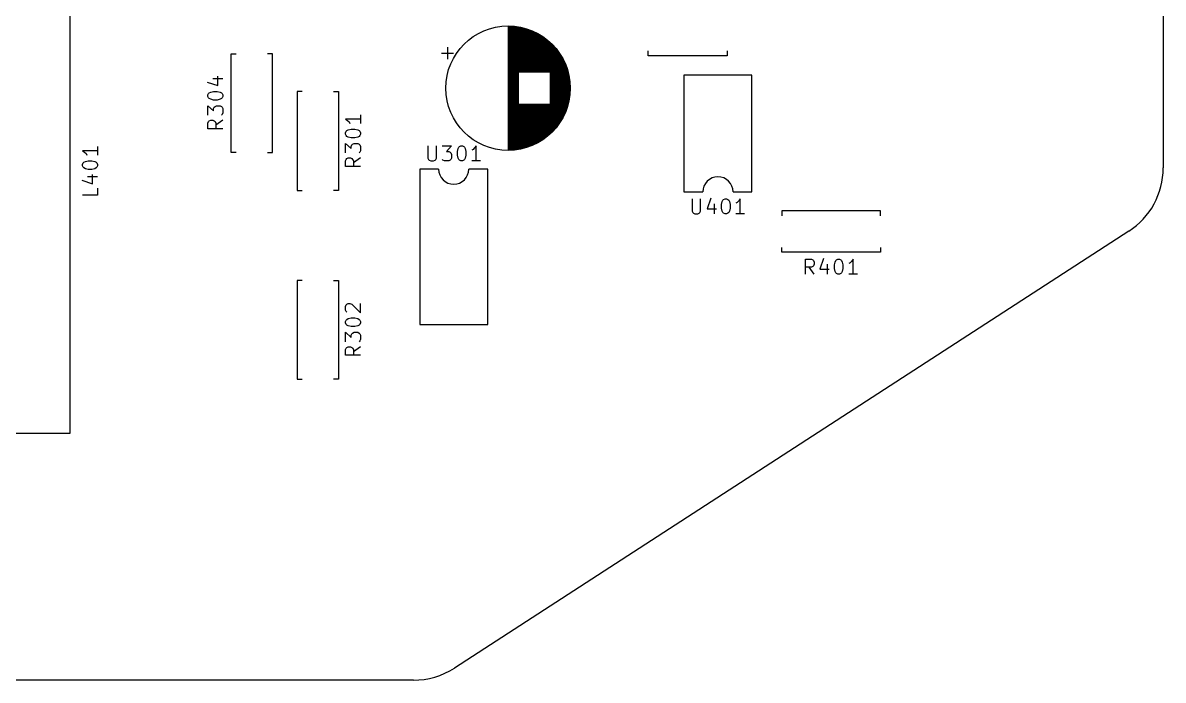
# Model space of a CAD drawing. Header units: millimetres. Extents: x 103 to 306, y -210 to -79.
# Drawn here: x 229.9 to 305.5, y -210.2 to -166.7 of the extents above; entities that cross this region are included whole.
import ezdxf

# ---------------------------------------------------------------- set-up
doc = ezdxf.new("R2010")
doc.units = ezdxf.units.MM
doc.layers.add('Edge.Cuts', color=254, linetype='CONTINUOUS', true_color=0xd0d2cd)
doc.layers.add('F.Silkscreen', color=41, linetype='CONTINUOUS', true_color=0xf2eda1)

msp = doc.modelspace()

# ---------------------------------------------------------------- linework, layer by layer
at = {"layer": 'Edge.Cuts', "linetype": 'CONTINUOUS'}
for p, q in [((305.5, -84.2), (305.5, -176.280423)), ((303.216979, -180.477806), (258.53994, -209.397384)), ((255.822961, -210.2), (108.3, -210.2))]:
    msp.add_line(p, q, dxfattribs=at)
at = {"layer": 'Edge.Cuts'}
for centre, radius, start, end in [((300.4999, -176.2804), 5.0001, -57.08407422, -0.00026356), ((255.823, -205.2), 4.99998, -90.00044691, -57.08527436)]:
    msp.add_arc(centre, radius, start, end, dxfattribs=at)
at = {"layer": 'F.Silkscreen', "linetype": 'CONTINUOUS'}
for p, q in [((233.07, -159.13), (233.07, -193.87)), ((262.0973, -166.92), (262.0973, -175.08)), ((262.1373, -166.92), (262.1373, -175.08)), ((262.1773, -166.921), (262.1773, -175.079)), ((262.2173, -166.922), (262.2173, -175.078)), ((262.2573, -166.923), (262.2573, -175.077)), ((262.2973, -166.925), (262.2973, -175.075)), ((262.3373, -166.927), (262.3373, -175.073)), ((262.3773, -166.93), (262.3773, -175.07)), ((262.4173, -166.932), (262.4173, -175.068)), ((262.4573, -166.936), (262.4573, -175.064)), ((262.4973, -166.939), (262.4973, -175.061)), ((262.5373, -166.944), (262.5373, -175.056)), ((262.5773, -166.948), (262.5773, -175.052)), ((262.6173, -166.953), (262.6173, -175.047)), ((262.6573, -166.958), (262.6573, -175.042)), ((262.6973, -166.964), (262.6973, -175.036)), ((262.7373, -166.97), (262.7373, -175.03)), ((262.7773, -166.977), (262.7773, -175.023)), ((262.8173, -166.983), (262.8173, -169.96)), ((262.8573, -166.991), (262.8573, -169.96)), ((262.8973, -166.998), (262.8973, -169.96)), ((262.9373, -167.007), (262.9373, -169.96)), ((262.9773, -167.015), (262.9773, -169.96)), ((263.0173, -167.024), (263.0173, -169.96)), ((263.0573, -167.033), (263.0573, -169.96)), ((263.0973, -167.043), (263.0973, -169.96)), ((263.1373, -167.053), (263.1373, -169.96)), ((263.1773, -167.064), (263.1773, -169.96)), ((263.2173, -167.075), (263.2173, -169.96)), ((263.2573, -167.087), (263.2573, -169.96)), ((263.2973, -167.099), (263.2973, -169.96)), ((263.3373, -167.111), (263.3373, -169.96)), ((263.3773, -167.124), (263.3773, -169.96)), ((263.4173, -167.137), (263.4173, -169.96)), ((263.4573, -167.151), (263.4573, -169.96)), ((263.4973, -167.165), (263.4973, -169.96)), ((263.5373, -167.18), (263.5373, -169.96)), ((263.5773, -167.195), (263.5773, -169.96)), ((263.6173, -167.211), (263.6173, -169.96)), ((263.6573, -167.227), (263.6573, -169.96)), ((263.6973, -167.243), (263.6973, -169.96)), ((263.7373, -167.26), (263.7373, -169.96)), ((263.7773, -167.278), (263.7773, -169.96)), ((263.8173, -167.296), (263.8173, -169.96)), ((263.8573, -167.315), (263.8573, -169.96)), ((263.8973, -167.334), (263.8973, -169.96)), ((263.9373, -167.354), (263.9373, -169.96)), ((263.9773, -167.374), (263.9773, -169.96)), ((264.0173, -167.395), (264.0173, -169.96)), ((264.0573, -167.416), (264.0573, -169.96)), ((264.0973, -167.438), (264.0973, -169.96)), ((264.1373, -167.461), (264.1373, -169.96)), ((264.1773, -167.484), (264.1773, -169.96)), ((264.2173, -167.507), (264.2173, -169.96)), ((264.2573, -167.532), (264.2573, -169.96)), ((264.2973, -167.557), (264.2973, -169.96)), ((264.3373, -167.582), (264.3373, -169.96)), ((264.3773, -167.608), (264.3773, -169.96)), ((264.4173, -167.635), (264.4173, -169.96)), ((264.4573, -167.663), (264.4573, -169.96)), ((264.4973, -167.691), (264.4973, -169.96)), ((264.5373, -167.72), (264.5373, -169.96)), ((258.087602, -168.285), (258.087602, -169.085)), ((264.5773, -167.75), (264.5773, -169.96)), ((264.6173, -167.781), (264.6173, -169.96)), ((264.6573, -167.812), (264.6573, -169.96)), ((264.6973, -167.844), (264.6973, -169.96)), ((264.7373, -167.877), (264.7373, -169.96)), ((264.7773, -167.911), (264.7773, -169.96)), ((264.8173, -167.945), (264.8173, -169.96)), ((264.8573, -167.981), (264.8573, -169.96)), ((264.8973, -168.018), (264.8973, -173.982)), ((264.9373, -168.055), (264.9373, -173.945)), ((264.9773, -168.094), (264.9773, -173.906)), ((265.0173, -168.133), (265.0173, -173.867)), ((265.0573, -168.174), (265.0573, -173.826)), ((265.0973, -168.216), (265.0973, -173.784)), ((265.1373, -168.259), (265.1373, -173.741)), ((265.1773, -168.304), (265.1773, -173.696)), ((265.2173, -168.349), (265.2173, -173.651)), ((265.2573, -168.396), (265.2573, -173.604)), ((265.2973, -168.445), (265.2973, -173.555)), ((243.755, -168.73), (244.085, -168.73)), ((243.755, -175.27), (243.755, -168.73)), ((246.495, -168.73), (246.165, -168.73)), ((246.495, -175.27), (246.495, -168.73)), ((257.687602, -168.685), (258.487602, -168.685)), ((265.3373, -168.495), (265.3373, -173.505)), ((265.3773, -168.547), (265.3773, -173.453)), ((265.4173, -168.6), (265.4173, -173.4)), ((265.4573, -168.656), (265.4573, -173.344)), ((265.4973, -168.713), (265.4973, -173.287)), ((265.5373, -168.773), (265.5373, -173.227)), ((265.5773, -168.835), (265.5773, -173.165)), ((265.6173, -168.899), (265.6173, -173.101)), ((265.6573, -168.966), (265.6573, -173.034)), ((265.6973, -169.036), (265.6973, -172.964)), ((265.7373, -169.11), (265.7373, -172.89)), ((265.7773, -169.187), (265.7773, -172.813)), ((271.38, -168.87), (271.38, -168.533)), ((276.62, -168.87), (271.38, -168.87)), ((276.62, -168.533), (276.62, -168.87)), ((265.8173, -169.269), (265.8173, -172.731)), ((265.8573, -169.356), (265.8573, -172.644)), ((265.8973, -169.448), (265.8973, -172.552)), ((265.9373, -169.547), (265.9373, -172.453)), ((265.9773, -169.654), (265.9773, -172.346)), ((266.0173, -169.772), (266.0173, -172.228)), ((266.0573, -169.903), (266.0573, -172.097)), ((242.1622, -170.595237), (242.876485, -170.833332)), ((242.543152, -170.357142), (243.209819, -170.357142)), ((242.876485, -170.833332), (242.876485, -170.214285)), ((266.0973, -170.053), (266.0973, -171.947)), ((266.1373, -170.232), (266.1373, -171.768)), ((266.1773, -170.467), (266.1773, -171.533)), ((273.75, -170.13), (273.75, -177.87)), ((278.25, -170.13), (273.75, -170.13)), ((278.25, -177.87), (278.25, -170.13)), ((242.209819, -171.45238), (242.257438, -171.357142)), ((242.209819, -171.547618), (242.209819, -171.45238)), ((242.257438, -171.357142), (242.305057, -171.309523)), ((242.305057, -171.309523), (242.400295, -171.261904)), ((242.400295, -171.261904), (242.590771, -171.214285)), ((242.590771, -171.214285), (242.828866, -171.214285)), ((242.828866, -171.214285), (243.019342, -171.261904)), ((243.019342, -171.261904), (243.11458, -171.309523)), ((243.11458, -171.309523), (243.1622, -171.357142)), ((243.1622, -171.357142), (243.209819, -171.45238)), ((243.209819, -171.45238), (243.209819, -171.547618)), ((248.13, -171.23), (248.13, -177.77)), ((248.46, -171.23), (248.13, -171.23)), ((250.54, -171.23), (250.87, -171.23)), ((250.87, -171.23), (250.87, -177.77)), ((242.257438, -171.642856), (242.209819, -171.547618)), ((242.209819, -172.785713), (242.209819, -172.166666)), ((242.209819, -172.166666), (242.590771, -172.499999)), ((242.305057, -171.690475), (242.257438, -171.642856)), ((242.400295, -171.738094), (242.305057, -171.690475)), ((242.590771, -171.785713), (242.400295, -171.738094)), ((242.828866, -171.785713), (242.590771, -171.785713)), ((242.63839, -172.261904), (242.686009, -172.214285)), ((242.686009, -172.214285), (242.781247, -172.166666)), ((242.781247, -172.166666), (243.019342, -172.166666)), ((243.019342, -171.738094), (242.828866, -171.785713)), ((243.11458, -171.690475), (243.019342, -171.738094)), ((243.019342, -172.166666), (243.11458, -172.214285)), ((243.1622, -171.642856), (243.11458, -171.690475)), ((243.11458, -172.214285), (243.1622, -172.261904)), ((243.209819, -171.547618), (243.1622, -171.642856)), ((262.8173, -172.04), (262.8173, -175.017)), ((262.8573, -172.04), (262.8573, -175.009)), ((262.8973, -172.04), (262.8973, -175.002)), ((262.9373, -172.04), (262.9373, -174.993)), ((262.9773, -172.04), (262.9773, -174.985)), ((263.0173, -172.04), (263.0173, -174.976)), ((263.0573, -172.04), (263.0573, -174.967)), ((263.0973, -172.04), (263.0973, -174.957)), ((263.1373, -172.04), (263.1373, -174.947)), ((263.1773, -172.04), (263.1773, -174.936)), ((263.2173, -172.04), (263.2173, -174.925)), ((263.2573, -172.04), (263.2573, -174.913)), ((263.2973, -172.04), (263.2973, -174.901)), ((263.3373, -172.04), (263.3373, -174.889)), ((263.3773, -172.04), (263.3773, -174.876)), ((263.4173, -172.04), (263.4173, -174.863)), ((263.4573, -172.04), (263.4573, -174.849)), ((263.4973, -172.04), (263.4973, -174.835)), ((263.5373, -172.04), (263.5373, -174.82)), ((263.5773, -172.04), (263.5773, -174.805)), ((263.6173, -172.04), (263.6173, -174.789)), ((263.6573, -172.04), (263.6573, -174.773)), ((263.6973, -172.04), (263.6973, -174.757)), ((263.7373, -172.04), (263.7373, -174.74)), ((263.7773, -172.04), (263.7773, -174.722)), ((263.8173, -172.04), (263.8173, -174.704)), ((263.8573, -172.04), (263.8573, -174.685)), ((263.8973, -172.04), (263.8973, -174.666)), ((263.9373, -172.04), (263.9373, -174.646)), ((263.9773, -172.04), (263.9773, -174.626)), ((264.0173, -172.04), (264.0173, -174.605)), ((264.0573, -172.04), (264.0573, -174.584)), ((264.0973, -172.04), (264.0973, -174.562)), ((264.1373, -172.04), (264.1373, -174.539)), ((264.1773, -172.04), (264.1773, -174.516)), ((264.2173, -172.04), (264.2173, -174.493)), ((264.2573, -172.04), (264.2573, -174.468)), ((264.2973, -172.04), (264.2973, -174.443)), ((264.3373, -172.04), (264.3373, -174.418)), ((264.3773, -172.04), (264.3773, -174.392)), ((264.4173, -172.04), (264.4173, -174.365)), ((264.4573, -172.04), (264.4573, -174.337)), ((264.4973, -172.04), (264.4973, -174.309)), ((264.5373, -172.04), (264.5373, -174.28)), ((264.5773, -172.04), (264.5773, -174.25)), ((264.6173, -172.04), (264.6173, -174.219)), ((264.6573, -172.04), (264.6573, -174.188)), ((264.6973, -172.04), (264.6973, -174.156)), ((264.7373, -172.04), (264.7373, -174.123)), ((264.7773, -172.04), (264.7773, -174.089)), ((264.8173, -172.04), (264.8173, -174.055)), ((264.8573, -172.04), (264.8573, -174.019)), ((242.590771, -172.357142), (242.63839, -172.261904)), ((242.590771, -172.499999), (242.590771, -172.357142)), ((243.1622, -172.738094), (243.11458, -172.785713)), ((243.1622, -172.261904), (243.209819, -172.357142)), ((243.209819, -172.642856), (243.1622, -172.738094)), ((243.209819, -172.357142), (243.209819, -172.642856)), ((252.324819, -172.761904), (252.324819, -173.333332)), ((242.209819, -173.309523), (242.257438, -173.214285)), ((242.209819, -173.690475), (242.209819, -173.309523)), ((243.209819, -173.690475), (242.209819, -173.690475)), ((242.257438, -173.214285), (242.305057, -173.166666)), ((242.305057, -173.166666), (242.400295, -173.119047)), ((242.400295, -173.119047), (242.543152, -173.119047)), ((242.543152, -173.119047), (242.63839, -173.166666)), ((242.63839, -173.166666), (242.686009, -173.214285)), ((242.686009, -173.214285), (242.733628, -173.309523)), ((243.209819, -173.119047), (242.733628, -173.45238)), ((242.733628, -173.309523), (242.733628, -173.690475)), ((252.324819, -173.047618), (251.324819, -173.047618)), ((251.324819, -173.047618), (251.467676, -173.142856)), ((251.420057, -173.809523), (251.515295, -173.761904)), ((251.467676, -173.142856), (251.562914, -173.238094)), ((251.515295, -173.761904), (251.705771, -173.714285)), ((251.562914, -173.238094), (251.610533, -173.333332)), ((251.705771, -173.714285), (251.943866, -173.714285)), ((251.943866, -173.714285), (252.134342, -173.761904)), ((252.134342, -173.761904), (252.22958, -173.809523)), ((251.324819, -173.95238), (251.372438, -173.857142)), ((251.324819, -174.047618), (251.324819, -173.95238)), ((251.372438, -174.142856), (251.324819, -174.047618)), ((251.372438, -173.857142), (251.420057, -173.809523)), ((251.420057, -174.190475), (251.372438, -174.142856)), ((251.515295, -174.238094), (251.420057, -174.190475)), ((251.705771, -174.285713), (251.515295, -174.238094)), ((251.943866, -174.285713), (251.705771, -174.285713)), ((252.134342, -174.238094), (251.943866, -174.285713)), ((252.22958, -174.190475), (252.134342, -174.238094)), ((252.22958, -173.809523), (252.2772, -173.857142)), ((252.2772, -174.142856), (252.22958, -174.190475)), ((252.2772, -173.857142), (252.324819, -173.95238)), ((252.324819, -174.047618), (252.2772, -174.142856)), ((252.324819, -173.95238), (252.324819, -174.047618)), ((234.904819, -175.142856), (233.904819, -175.142856)), ((233.904819, -175.142856), (234.047676, -175.238094)), ((234.047676, -175.238094), (234.142914, -175.333332)), ((234.904819, -174.857142), (234.904819, -175.42857)), ((244.085, -175.27), (243.755, -175.27)), ((246.165, -175.27), (246.495, -175.27)), ((251.324819, -175.285713), (251.324819, -174.666666)), ((251.324819, -174.666666), (251.705771, -174.999999)), ((251.705771, -174.857142), (251.75339, -174.761904)), ((251.705771, -174.999999), (251.705771, -174.857142)), ((251.75339, -174.761904), (251.801009, -174.714285)), ((251.801009, -174.714285), (251.896247, -174.666666)), ((251.896247, -174.666666), (252.134342, -174.666666)), ((252.134342, -174.666666), (252.22958, -174.714285)), ((252.22958, -174.714285), (252.2772, -174.761904)), ((252.2772, -175.238094), (252.22958, -175.285713)), ((252.2772, -174.761904), (252.324819, -174.857142)), ((252.324819, -175.142856), (252.2772, -175.238094)), ((252.324819, -174.857142), (252.324819, -175.142856)), ((256.785714, -174.814819), (256.785714, -175.624342)), ((257.357142, -175.624342), (257.357142, -174.814819)), ((257.738095, -174.814819), (258.357142, -174.814819)), ((258.357142, -174.814819), (258.023809, -175.195771)), ((258.023809, -175.195771), (258.166666, -175.195771)), ((258.166666, -175.195771), (258.261904, -175.24339)), ((258.261904, -175.24339), (258.309523, -175.291009)), ((258.738095, -175.195771), (258.785714, -175.005295)), ((258.738095, -175.433866), (258.738095, -175.195771)), ((258.785714, -175.005295), (258.833333, -174.910057)), ((258.833333, -174.910057), (258.880952, -174.862438)), ((258.880952, -174.862438), (258.97619, -174.814819)), ((258.97619, -174.814819), (259.071428, -174.814819)), ((259.071428, -174.814819), (259.166666, -174.862438)), ((259.166666, -174.862438), (259.214285, -174.910057)), ((259.214285, -174.910057), (259.261904, -175.005295)), ((259.261904, -175.005295), (259.309523, -175.195771)), ((259.309523, -175.195771), (259.309523, -175.433866)), ((259.785714, -175.052914), (259.690476, -175.100533)), ((259.880952, -174.957676), (259.785714, -175.052914)), ((259.97619, -174.814819), (259.880952, -174.957676)), ((259.97619, -175.814819), (259.97619, -174.814819)), ((233.904819, -176.047618), (233.952438, -175.95238)), ((233.952438, -175.95238), (234.000057, -175.904761)), ((234.000057, -175.904761), (234.095295, -175.857142)), ((234.095295, -175.857142), (234.285771, -175.809523)), ((234.142914, -175.333332), (234.190533, -175.42857)), ((234.285771, -175.809523), (234.523866, -175.809523)), ((234.523866, -175.809523), (234.714342, -175.857142)), ((234.714342, -175.857142), (234.80958, -175.904761)), ((234.80958, -175.904761), (234.8572, -175.95238)), ((234.8572, -175.95238), (234.904819, -176.047618)), ((251.324819, -175.809523), (251.372438, -175.714285)), ((251.324819, -176.190475), (251.324819, -175.809523)), ((251.372438, -175.714285), (251.420057, -175.666666)), ((251.420057, -175.666666), (251.515295, -175.619047)), ((251.515295, -175.619047), (251.658152, -175.619047)), ((251.658152, -175.619047), (251.75339, -175.666666)), ((251.75339, -175.666666), (251.801009, -175.714285)), ((251.801009, -175.714285), (251.848628, -175.809523)), ((252.324819, -175.619047), (251.848628, -175.95238)), ((251.848628, -175.809523), (251.848628, -176.190475)), ((256.785714, -175.624342), (256.833333, -175.71958)), ((256.833333, -175.71958), (256.880952, -175.7672)), ((256.880952, -175.7672), (256.97619, -175.814819)), ((256.97619, -175.814819), (257.166666, -175.814819)), ((257.166666, -175.814819), (257.261904, -175.7672)), ((257.261904, -175.7672), (257.309523, -175.71958)), ((257.309523, -175.71958), (257.357142, -175.624342)), ((257.785714, -175.7672), (257.738095, -175.71958)), ((257.880952, -175.814819), (257.785714, -175.7672)), ((258.166666, -175.814819), (257.880952, -175.814819)), ((258.261904, -175.7672), (258.166666, -175.814819)), ((258.309523, -175.71958), (258.261904, -175.7672)), ((258.309523, -175.291009), (258.357142, -175.386247)), ((258.357142, -175.624342), (258.309523, -175.71958)), ((258.357142, -175.386247), (258.357142, -175.624342)), ((258.785714, -175.624342), (258.738095, -175.433866)), ((258.833333, -175.71958), (258.785714, -175.624342)), ((258.880952, -175.7672), (258.833333, -175.71958)), ((258.97619, -175.814819), (258.880952, -175.7672)), ((259.071428, -175.814819), (258.97619, -175.814819)), ((259.166666, -175.7672), (259.071428, -175.814819)), ((259.214285, -175.71958), (259.166666, -175.7672)), ((259.261904, -175.624342), (259.214285, -175.71958)), ((259.309523, -175.433866), (259.261904, -175.624342)), ((260.261904, -175.814819), (259.690476, -175.814819)), ((233.904819, -176.142856), (233.904819, -176.047618)), ((233.952438, -176.238094), (233.904819, -176.142856)), ((234.000057, -176.285713), (233.952438, -176.238094)), ((234.095295, -176.333332), (234.000057, -176.285713)), ((234.285771, -176.380951), (234.095295, -176.333332)), ((234.523866, -176.380951), (234.285771, -176.380951)), ((234.714342, -176.333332), (234.523866, -176.380951)), ((234.571485, -177.333332), (234.571485, -176.714285)), ((234.80958, -176.285713), (234.714342, -176.333332)), ((234.8572, -176.238094), (234.80958, -176.285713)), ((234.904819, -176.142856), (234.8572, -176.238094)), ((234.904819, -176.047618), (234.904819, -176.142856)), ((252.324819, -176.190475), (251.324819, -176.190475)), ((256.25, -176.36), (256.25, -186.64)), ((257.5, -176.36), (256.25, -176.36)), ((260.75, -176.36), (259.5, -176.36)), ((260.75, -186.64), (260.75, -176.36)), ((233.8572, -177.095237), (234.571485, -177.333332)), ((234.238152, -176.857142), (234.904819, -176.857142)), ((234.904819, -178.095237), (233.904819, -178.095237)), ((234.904819, -177.619047), (234.904819, -178.095237)), ((248.13, -177.77), (248.46, -177.77)), ((250.87, -177.77), (250.54, -177.77)), ((273.75, -177.87), (275, -177.87)), ((275.523809, -178.2772), (275.285714, -178.991485)), ((277, -177.87), (278.25, -177.87)), ((274.285714, -178.324819), (274.285714, -179.134342)), ((274.857142, -179.134342), (274.857142, -178.324819)), ((275.285714, -178.991485), (275.904761, -178.991485)), ((275.761904, -178.658152), (275.761904, -179.324819)), ((276.238095, -178.705771), (276.285714, -178.515295)), ((276.238095, -178.943866), (276.238095, -178.705771)), ((276.285714, -179.134342), (276.238095, -178.943866)), ((276.285714, -178.515295), (276.333333, -178.420057)), ((276.333333, -178.420057), (276.380952, -178.372438)), ((276.380952, -178.372438), (276.47619, -178.324819)), ((276.47619, -178.324819), (276.571428, -178.324819)), ((276.571428, -178.324819), (276.666666, -178.372438)), ((276.666666, -178.372438), (276.714285, -178.420057)), ((276.714285, -178.420057), (276.761904, -178.515295)), ((276.761904, -178.515295), (276.809523, -178.705771)), ((276.809523, -178.943866), (276.761904, -179.134342)), ((276.809523, -178.705771), (276.809523, -178.943866)), ((277.285714, -178.562914), (277.190476, -178.610533)), ((277.380952, -178.467676), (277.285714, -178.562914)), ((277.47619, -178.324819), (277.380952, -178.467676)), ((277.47619, -179.324819), (277.47619, -178.324819)), ((274.285714, -179.134342), (274.333333, -179.22958)), ((274.333333, -179.22958), (274.380952, -179.2772)), ((274.380952, -179.2772), (274.47619, -179.324819)), ((274.47619, -179.324819), (274.666666, -179.324819)), ((274.666666, -179.324819), (274.761904, -179.2772)), ((274.761904, -179.2772), (274.809523, -179.22958)), ((274.809523, -179.22958), (274.857142, -179.134342)), ((276.333333, -179.22958), (276.285714, -179.134342)), ((276.380952, -179.2772), (276.333333, -179.22958)), ((276.47619, -179.324819), (276.380952, -179.2772)), ((276.571428, -179.324819), (276.47619, -179.324819)), ((276.666666, -179.2772), (276.571428, -179.324819)), ((276.714285, -179.22958), (276.666666, -179.2772)), ((276.761904, -179.134342), (276.714285, -179.22958)), ((277.761904, -179.324819), (277.190476, -179.324819)), ((280.23, -179.13), (280.23, -179.46)), ((286.77, -179.13), (280.23, -179.13)), ((286.77, -179.46), (286.77, -179.13)), ((280.23, -181.87), (280.23, -181.54)), ((286.77, -181.87), (280.23, -181.87)), ((286.77, -181.54), (286.77, -181.87)), ((281.809524, -183.324819), (281.809524, -182.324819)), ((281.809524, -182.324819), (282.190476, -182.324819)), ((282.190476, -182.324819), (282.285714, -182.372438)), ((282.285714, -182.801009), (282.190476, -182.848628)), ((282.285714, -182.372438), (282.333333, -182.420057)), ((282.333333, -182.75339), (282.285714, -182.801009)), ((282.333333, -182.420057), (282.380952, -182.515295)), ((282.380952, -182.658152), (282.333333, -182.75339)), ((282.380952, -182.515295), (282.380952, -182.658152)), ((283, -182.2772), (282.761905, -182.991485)), ((283.238095, -182.658152), (283.238095, -183.324819)), ((283.714286, -182.705771), (283.761905, -182.515295)), ((283.714286, -182.943866), (283.714286, -182.705771)), ((283.761905, -182.515295), (283.809524, -182.420057)), ((283.809524, -182.420057), (283.857143, -182.372438)), ((283.857143, -182.372438), (283.952381, -182.324819)), ((283.952381, -182.324819), (284.047619, -182.324819)), ((284.047619, -182.324819), (284.142857, -182.372438)), ((284.142857, -182.372438), (284.190476, -182.420057)), ((284.190476, -182.420057), (284.238095, -182.515295)), ((284.238095, -182.515295), (284.285714, -182.705771)), ((284.285714, -182.705771), (284.285714, -182.943866)), ((284.761905, -182.562914), (284.666667, -182.610533)), ((284.857143, -182.467676), (284.761905, -182.562914)), ((284.952381, -182.324819), (284.857143, -182.467676)), ((284.952381, -183.324819), (284.952381, -182.324819)), ((282.190476, -182.848628), (281.809524, -182.848628)), ((282.380952, -183.324819), (282.047619, -182.848628)), ((282.761905, -182.991485), (283.380952, -182.991485)), ((283.761905, -183.134342), (283.714286, -182.943866)), ((283.809524, -183.22958), (283.761905, -183.134342)), ((283.857143, -183.2772), (283.809524, -183.22958)), ((283.952381, -183.324819), (283.857143, -183.2772)), ((284.047619, -183.324819), (283.952381, -183.324819)), ((284.142857, -183.2772), (284.047619, -183.324819)), ((284.190476, -183.22958), (284.142857, -183.2772)), ((284.238095, -183.134342), (284.190476, -183.22958)), ((284.285714, -182.943866), (284.238095, -183.134342)), ((285.238095, -183.324819), (284.666667, -183.324819)), ((248.13, -183.73), (248.13, -190.27)), ((248.46, -183.73), (248.13, -183.73)), ((250.54, -183.73), (250.87, -183.73)), ((250.87, -183.73), (250.87, -190.27)), ((251.324819, -185.45238), (251.372438, -185.357142)), ((251.324819, -185.690475), (251.324819, -185.45238)), ((251.372438, -185.785713), (251.324819, -185.690475)), ((251.372438, -185.357142), (251.420057, -185.309523)), ((251.420057, -185.833332), (251.372438, -185.785713)), ((251.420057, -185.309523), (251.515295, -185.261904)), ((251.515295, -185.261904), (251.610533, -185.261904)), ((251.610533, -185.261904), (251.75339, -185.309523)), ((251.75339, -185.309523), (252.324819, -185.880951)), ((252.324819, -185.880951), (252.324819, -185.261904)), ((251.324819, -186.45238), (251.372438, -186.357142)), ((251.324819, -186.547618), (251.324819, -186.45238)), ((251.372438, -186.642856), (251.324819, -186.547618)), ((251.372438, -186.357142), (251.420057, -186.309523)), ((251.420057, -186.309523), (251.515295, -186.261904)), ((251.515295, -186.261904), (251.705771, -186.214285)), ((251.705771, -186.214285), (251.943866, -186.214285)), ((251.943866, -186.214285), (252.134342, -186.261904)), ((252.134342, -186.261904), (252.22958, -186.309523)), ((252.22958, -186.309523), (252.2772, -186.357142)), ((252.2772, -186.357142), (252.324819, -186.45238)), ((252.324819, -186.547618), (252.2772, -186.642856)), ((252.324819, -186.45238), (252.324819, -186.547618)), ((251.324819, -187.785713), (251.324819, -187.166666)), ((251.324819, -187.166666), (251.705771, -187.499999)), ((251.420057, -186.690475), (251.372438, -186.642856)), ((251.515295, -186.738094), (251.420057, -186.690475)), ((251.705771, -186.785713), (251.515295, -186.738094)), ((251.943866, -186.785713), (251.705771, -186.785713)), ((251.705771, -187.357142), (251.75339, -187.261904)), ((251.705771, -187.499999), (251.705771, -187.357142)), ((251.75339, -187.261904), (251.801009, -187.214285)), ((251.801009, -187.214285), (251.896247, -187.166666)), ((251.896247, -187.166666), (252.134342, -187.166666)), ((252.134342, -186.738094), (251.943866, -186.785713)), ((252.22958, -186.690475), (252.134342, -186.738094)), ((252.134342, -187.166666), (252.22958, -187.214285)), ((252.2772, -186.642856), (252.22958, -186.690475)), ((252.22958, -187.214285), (252.2772, -187.261904)), ((252.2772, -187.261904), (252.324819, -187.357142)), ((252.324819, -187.357142), (252.324819, -187.642856)), ((256.25, -186.64), (260.75, -186.64)), ((251.420057, -188.166666), (251.515295, -188.119047)), ((251.515295, -188.119047), (251.658152, -188.119047)), ((251.658152, -188.119047), (251.75339, -188.166666)), ((252.324819, -188.119047), (251.848628, -188.45238)), ((252.2772, -187.738094), (252.22958, -187.785713)), ((252.324819, -187.642856), (252.2772, -187.738094)), ((251.324819, -188.309523), (251.372438, -188.214285)), ((251.324819, -188.690475), (251.324819, -188.309523)), ((252.324819, -188.690475), (251.324819, -188.690475)), ((251.372438, -188.214285), (251.420057, -188.166666)), ((251.75339, -188.166666), (251.801009, -188.214285)), ((251.801009, -188.214285), (251.848628, -188.309523)), ((251.848628, -188.309523), (251.848628, -188.690475)), ((248.13, -190.27), (248.46, -190.27)), ((250.87, -190.27), (250.54, -190.27)), ((233.07, -193.87), (217.83, -193.87))]:
    msp.add_line(p, q, dxfattribs=at)
at = {"layer": 'F.Silkscreen'}
msp.add_circle((262.0973, -171), 4.12, dxfattribs=at)
for centre, start, end in [((258.5, -176.36), -180, 0), ((276, -177.87), 0, 180)]:
    msp.add_arc(centre, 1, start, end, dxfattribs=at)

doc.saveas('drawing.dxf')
